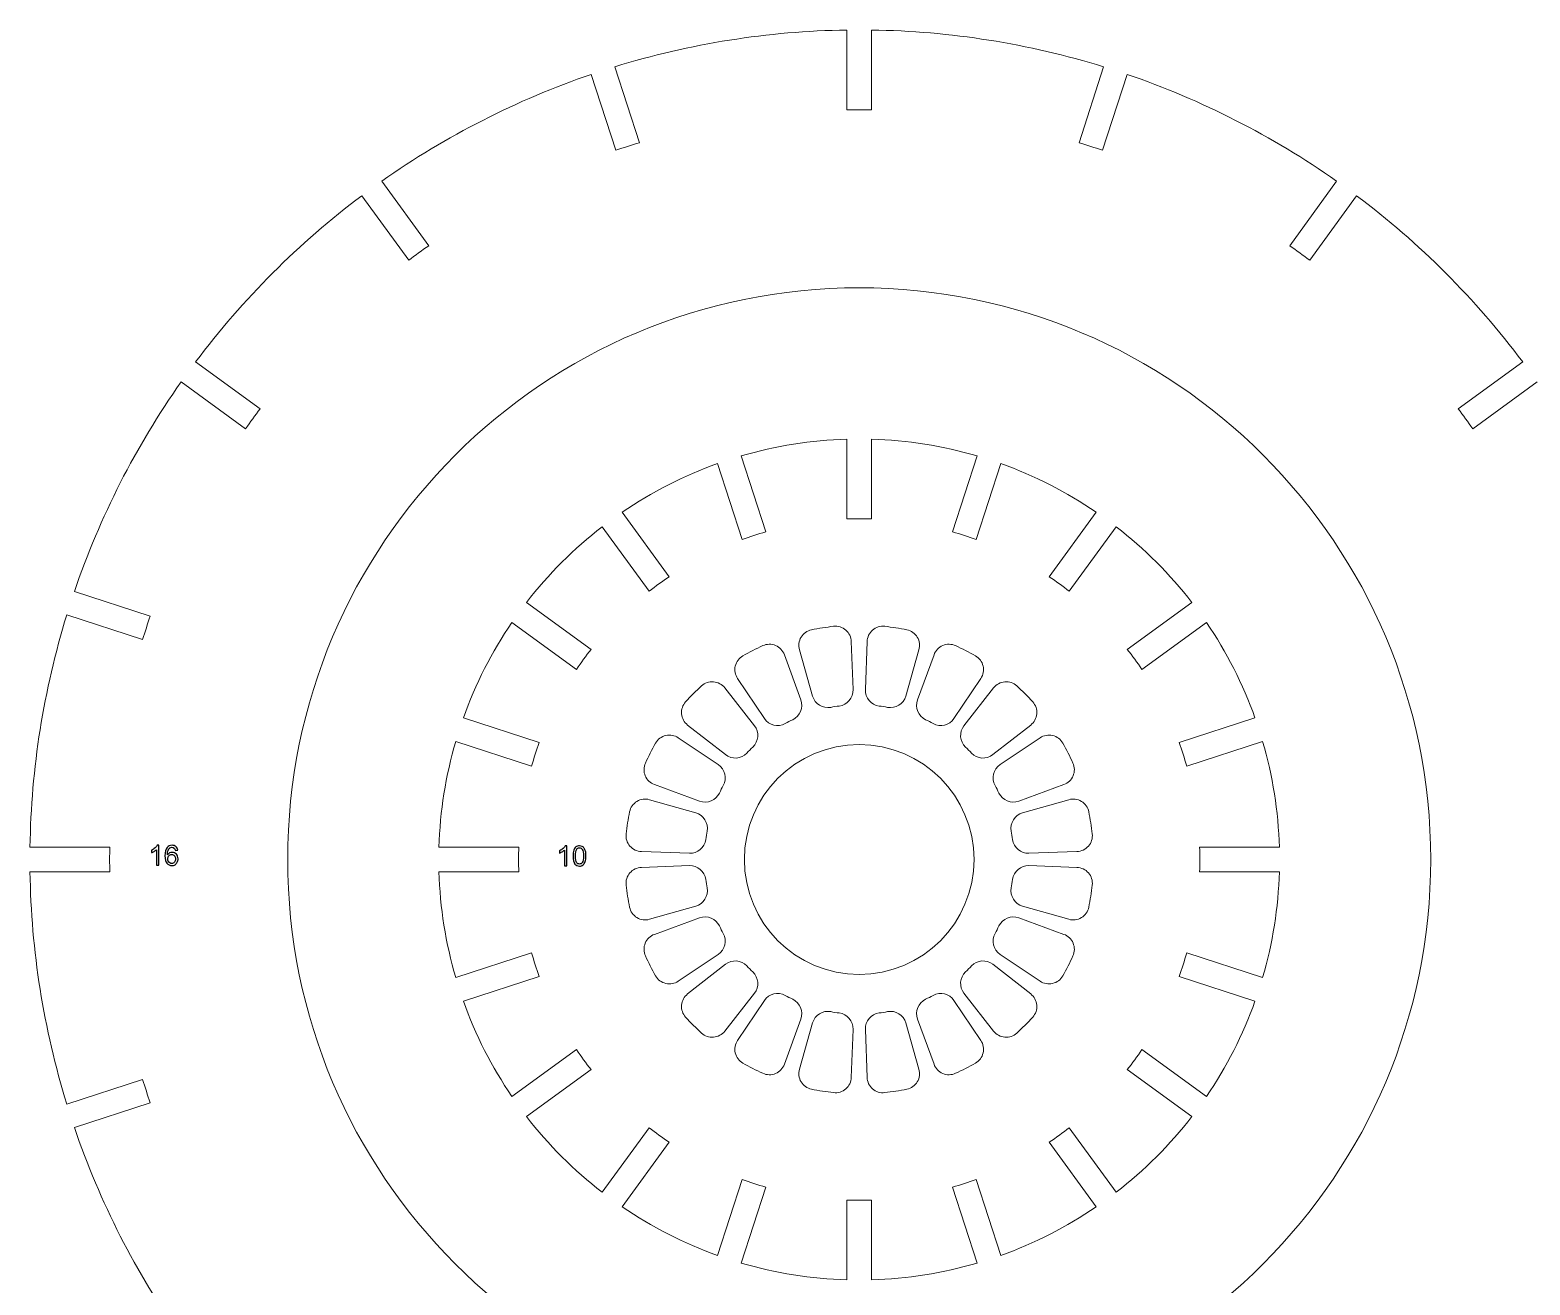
# Model space of a CAD drawing. Header units: millimetres. Extents: x -5830 to -1938, y -580 to 2011.
# Drawn here: x -2878.1 to -2690, y 1027.3 to 1184.6 of the extents above; entities that cross this region are included whole.
import ezdxf

# ---------------------------------------------------------------- set-up
doc = ezdxf.new("R2010")
doc.units = ezdxf.units.MM
doc.header["$MEASUREMENT"] = 0
doc.layers.add('layer 1', color=7, linetype='Continuous')

msp = doc.modelspace()

# ---------------------------------------------------------------- linework, layer by layer
at = {"layer": 'layer 1', "lineweight": 9}
for points in [[(-2775.6839, 1184.6023), (-2785.5556, 1184.4551), (-2795.356, 1182.9029), (-2804.79, 1179.9923)], [(-2775.6839, 1174.6011), (-2775.6839, 1174.6011), (-2775.6839, 1184.6023), (-2775.6839, 1184.6023)], [(-2772.5839, 1174.6011), (-2772.5839, 1174.6011), (-2772.5839, 1184.6023), (-2772.5839, 1184.6023)], [(-2743.4778, 1179.9923), (-2752.9118, 1182.9029), (-2762.7122, 1184.4551), (-2772.5839, 1184.6023)], [(-2801.6994, 1170.4806), (-2801.6994, 1170.4806), (-2804.79, 1179.9923), (-2804.79, 1179.9923)], [(-2746.5684, 1170.4806), (-2746.5684, 1170.4806), (-2743.4778, 1179.9923), (-2743.4778, 1179.9923)], [(-2807.7382, 1179.0344), (-2817.0813, 1175.8439), (-2825.9223, 1171.3392), (-2833.9952, 1165.6558)], [(-2804.6477, 1169.5226), (-2804.6477, 1169.5226), (-2807.7382, 1179.0344), (-2807.7382, 1179.0344)], [(-2743.6201, 1169.5226), (-2743.6201, 1169.5226), (-2740.5295, 1179.0344), (-2740.5295, 1179.0344)], [(-2714.2726, 1165.6558), (-2722.3454, 1171.3392), (-2731.1865, 1175.8439), (-2740.5295, 1179.0344)], [(-2772.5839, 1174.6011), (-2773.6171, 1174.6181), (-2774.6506, 1174.6181), (-2775.6839, 1174.6011)], [(-2801.6994, 1170.4806), (-2802.6874, 1170.1775), (-2803.6703, 1169.8582), (-2804.6477, 1169.5226)], [(-2743.6201, 1169.5226), (-2744.5975, 1169.8582), (-2745.5804, 1170.1775), (-2746.5684, 1170.4806)], [(-2828.1166, 1157.5646), (-2828.1166, 1157.5646), (-2833.9952, 1165.6558), (-2833.9952, 1165.6558)], [(-2720.1511, 1157.5646), (-2720.1511, 1157.5646), (-2714.2726, 1165.6558), (-2714.2726, 1165.6558)], [(-2836.5031, 1163.8337), (-2844.403, 1157.9122), (-2851.4193, 1150.8959), (-2857.3408, 1142.996)], [(-2830.6246, 1155.7425), (-2830.6246, 1155.7425), (-2836.5031, 1163.8337), (-2836.5031, 1163.8337)], [(-2717.6432, 1155.7425), (-2717.6432, 1155.7425), (-2711.7646, 1163.8337), (-2711.7646, 1163.8337)], [(-2690.927, 1142.996), (-2696.8484, 1150.8959), (-2703.8648, 1157.9122), (-2711.7646, 1163.8337)], [(-2828.1166, 1157.5646), (-2828.9626, 1156.9711), (-2829.7987, 1156.3636), (-2830.6246, 1155.7425)], [(-2717.6432, 1155.7425), (-2718.4691, 1156.3636), (-2719.3052, 1156.9711), (-2720.1511, 1157.5646)], [(-2849.2496, 1137.1174), (-2849.2496, 1137.1174), (-2857.3408, 1142.996), (-2857.3408, 1142.996)], [(-2699.0181, 1137.1174), (-2699.0181, 1137.1174), (-2690.927, 1142.996), (-2690.927, 1142.996)], [(-2859.1629, 1140.4881), (-2864.8463, 1132.4152), (-2869.351, 1123.5741), (-2872.5415, 1114.2311)], [(-2851.0718, 1134.6095), (-2851.0718, 1134.6095), (-2859.1629, 1140.4881), (-2859.1629, 1140.4881)], [(-2697.196, 1134.6095), (-2697.196, 1134.6095), (-2689.1048, 1140.4881), (-2689.1048, 1140.4881)], [(-2849.2496, 1137.1174), (-2849.8707, 1136.2915), (-2850.4782, 1135.4554), (-2851.0718, 1134.6095)], [(-2697.196, 1134.6095), (-2697.7896, 1135.4554), (-2698.397, 1136.2915), (-2699.0181, 1137.1174)], [(-2775.6839, 1133.3163), (-2780.1746, 1133.1842), (-2784.63, 1132.4785), (-2788.9417, 1131.2165)], [(-2775.6839, 1123.3109), (-2775.6839, 1123.3109), (-2775.6839, 1133.3163), (-2775.6839, 1133.3163)], [(-2772.5839, 1123.3109), (-2772.5839, 1123.3109), (-2772.5839, 1133.3163), (-2772.5839, 1133.3163)], [(-2759.3261, 1131.2165), (-2763.6378, 1132.4785), (-2768.0932, 1133.1842), (-2772.5839, 1133.3163)], [(-2785.8499, 1121.7008), (-2785.8499, 1121.7008), (-2788.9417, 1131.2165), (-2788.9417, 1131.2165)], [(-2762.4179, 1121.7008), (-2762.4179, 1121.7008), (-2759.3261, 1131.2165), (-2759.3261, 1131.2165)], [(-2791.89, 1130.2585), (-2796.1201, 1128.7452), (-2800.1393, 1126.6972), (-2803.85, 1124.1645)], [(-2788.7982, 1120.7429), (-2788.7982, 1120.7429), (-2791.89, 1130.2585), (-2791.89, 1130.2585)], [(-2759.4696, 1120.7429), (-2759.4696, 1120.7429), (-2756.3778, 1130.2585), (-2756.3778, 1130.2585)], [(-2744.4177, 1124.1645), (-2748.1284, 1126.6972), (-2752.1477, 1128.7452), (-2756.3778, 1130.2585)], [(-2797.969, 1116.0701), (-2797.969, 1116.0701), (-2803.85, 1124.1645), (-2803.85, 1124.1645)], [(-2772.5839, 1123.3109), (-2773.6169, 1123.3485), (-2774.6509, 1123.3485), (-2775.6839, 1123.3109)], [(-2750.2987, 1116.0701), (-2750.2987, 1116.0701), (-2744.4177, 1124.1645), (-2744.4177, 1124.1645)], [(-2806.358, 1122.3424), (-2809.9134, 1119.596), (-2813.1031, 1116.4063), (-2815.8495, 1112.8509)], [(-2800.477, 1114.2479), (-2800.477, 1114.2479), (-2806.358, 1122.3424), (-2806.358, 1122.3424)], [(-2785.8499, 1121.7008), (-2786.8439, 1121.4173), (-2787.8273, 1121.0977), (-2788.7982, 1120.7429)], [(-2759.4696, 1120.7429), (-2760.4404, 1121.0977), (-2761.4238, 1121.4173), (-2762.4179, 1121.7008)], [(-2747.7908, 1114.2479), (-2747.7908, 1114.2479), (-2741.9098, 1122.3424), (-2741.9098, 1122.3424)], [(-2732.4182, 1112.8509), (-2735.1647, 1116.4063), (-2738.3544, 1119.596), (-2741.9098, 1122.3424)], [(-2797.969, 1116.0701), (-2798.8268, 1115.4932), (-2799.6633, 1114.8854), (-2800.477, 1114.2479)], [(-2747.7908, 1114.2479), (-2748.6044, 1114.8854), (-2749.441, 1115.4932), (-2750.2987, 1116.0701)], [(-2863.0298, 1111.1405), (-2863.0298, 1111.1405), (-2872.5415, 1114.2311), (-2872.5415, 1114.2311)], [(-2807.7551, 1106.9699), (-2807.7551, 1106.9699), (-2815.8495, 1112.8509), (-2815.8495, 1112.8509)], [(-2740.5127, 1106.9699), (-2740.5127, 1106.9699), (-2732.4182, 1112.8509), (-2732.4182, 1112.8509)], [(-2873.4995, 1111.2828), (-2876.41, 1101.8488), (-2877.9623, 1092.0484), (-2878.1094, 1082.1767)], [(-2863.9877, 1108.1923), (-2863.9877, 1108.1923), (-2873.4995, 1111.2828), (-2873.4995, 1111.2828)], [(-2863.0298, 1111.1405), (-2863.3653, 1110.1631), (-2863.6846, 1109.1802), (-2863.9877, 1108.1923)], [(-2817.6717, 1110.3429), (-2820.2044, 1106.6322), (-2822.2523, 1102.6129), (-2823.7656, 1098.3828)], [(-2809.5772, 1104.4619), (-2809.5772, 1104.4619), (-2817.6717, 1110.3429), (-2817.6717, 1110.3429)], [(-2777.3426, 1109.8538), (-2778.2728, 1109.7517), (-2779.1976, 1109.6052), (-2780.1139, 1109.4149)], [(-2768.1539, 1109.4149), (-2769.0701, 1109.6052), (-2769.9949, 1109.7517), (-2770.9252, 1109.8538)], [(-2738.6906, 1104.4619), (-2738.6906, 1104.4619), (-2730.5961, 1110.3429), (-2730.5961, 1110.3429)], [(-2724.5021, 1098.3828), (-2726.0155, 1102.6129), (-2728.0634, 1106.6322), (-2730.5961, 1110.3429)], [(-2774.9071, 1101.919), (-2774.9071, 1101.919), (-2775.1257, 1107.9384), (-2775.1257, 1107.9384)], [(-2773.3607, 1101.919), (-2773.3607, 1101.919), (-2773.1421, 1107.9384), (-2773.1421, 1107.9384)], [(-2807.7551, 1106.9699), (-2808.3926, 1106.1562), (-2809.0004, 1105.3197), (-2809.5772, 1104.4619)], [(-2786.2172, 1107.4318), (-2787.0704, 1107.0472), (-2787.9046, 1106.6221), (-2788.7172, 1106.158)], [(-2781.4489, 1100.638), (-2781.4489, 1100.638), (-2783.5169, 1106.2952), (-2783.5169, 1106.2952)], [(-2779.9782, 1101.1159), (-2779.9782, 1101.1159), (-2781.6304, 1106.9081), (-2781.6304, 1106.9081)], [(-2768.2895, 1101.1159), (-2768.2895, 1101.1159), (-2766.6374, 1106.9081), (-2766.6374, 1106.9081)], [(-2766.8188, 1100.638), (-2766.8188, 1100.638), (-2764.7509, 1106.2952), (-2764.7509, 1106.2952)], [(-2759.5505, 1106.158), (-2760.3631, 1106.6221), (-2761.1974, 1107.0472), (-2762.0505, 1107.4318)], [(-2738.6906, 1104.4619), (-2739.2674, 1105.3197), (-2739.8752, 1106.1562), (-2740.5127, 1106.9699)], [(-2793.909, 1102.3859), (-2794.6016, 1101.7565), (-2795.2637, 1101.0944), (-2795.8931, 1100.4019)], [(-2786.0237, 1098.3071), (-2786.0237, 1098.3071), (-2789.3849, 1103.3053), (-2789.3849, 1103.3053)], [(-2762.2441, 1098.3071), (-2762.2441, 1098.3071), (-2758.8829, 1103.3053), (-2758.8829, 1103.3053)], [(-2752.3747, 1100.4019), (-2753.0041, 1101.0944), (-2753.6662, 1101.7565), (-2754.3587, 1102.3859)], [(-2787.2747, 1097.3981), (-2787.2747, 1097.3981), (-2790.9896, 1102.1394), (-2790.9896, 1102.1394)], [(-2782.4681, 1098.1453), (-2781.5361, 1098.5887), (-2781.0945, 1099.6686), (-2781.4489, 1100.638)], [(-2779.9782, 1101.1159), (-2779.6951, 1100.1233), (-2778.7032, 1099.5092), (-2777.6885, 1099.6983)], [(-2776.6467, 1099.8633), (-2775.6232, 1099.997), (-2774.8696, 1100.8876), (-2774.9071, 1101.919)], [(-2773.3607, 1101.919), (-2773.3981, 1100.8876), (-2772.6445, 1099.997), (-2771.6211, 1099.8633)], [(-2770.5793, 1099.6983), (-2769.5646, 1099.5092), (-2768.5727, 1100.1233), (-2768.2895, 1101.1159)], [(-2766.8188, 1100.638), (-2767.1732, 1099.6686), (-2766.7317, 1098.5887), (-2765.7996, 1098.1453)], [(-2760.9931, 1097.3981), (-2760.9931, 1097.3981), (-2757.2782, 1102.1394), (-2757.2782, 1102.1394)], [(-2776.6467, 1099.8633), (-2776.9954, 1099.8178), (-2777.3428, 1099.7628), (-2777.6885, 1099.6983)], [(-2770.5793, 1099.6983), (-2770.925, 1099.7628), (-2771.2724, 1099.8178), (-2771.6211, 1099.8633)], [(-2814.25, 1095.291), (-2814.25, 1095.291), (-2823.7656, 1098.3828), (-2823.7656, 1098.3828)], [(-2790.9052, 1093.7676), (-2790.9052, 1093.7676), (-2795.6465, 1097.4825), (-2795.6465, 1097.4825)], [(-2787.4738, 1094.7125), (-2786.7244, 1095.4222), (-2786.6381, 1096.5856), (-2787.2747, 1097.3981)], [(-2786.0237, 1098.3071), (-2785.4477, 1097.4506), (-2784.3145, 1097.173), (-2783.4079, 1097.6665)], [(-2782.4681, 1098.1453), (-2782.7857, 1097.9942), (-2783.0991, 1097.8346), (-2783.4079, 1097.6665)], [(-2764.8598, 1097.6665), (-2765.1687, 1097.8346), (-2765.4821, 1097.9942), (-2765.7996, 1098.1453)], [(-2764.8598, 1097.6665), (-2763.9532, 1097.173), (-2762.8201, 1097.4506), (-2762.2441, 1098.3071)], [(-2760.9931, 1097.3981), (-2761.6296, 1096.5856), (-2761.5434, 1095.4222), (-2760.794, 1094.7125)], [(-2757.3625, 1093.7676), (-2757.3625, 1093.7676), (-2752.6213, 1097.4825), (-2752.6213, 1097.4825)], [(-2734.0178, 1095.291), (-2734.0178, 1095.291), (-2724.5021, 1098.3828), (-2724.5021, 1098.3828)], [(-2824.7236, 1095.4346), (-2825.9857, 1091.1228), (-2826.6913, 1086.6674), (-2826.8234, 1082.1767)], [(-2815.2079, 1092.3428), (-2815.2079, 1092.3428), (-2824.7236, 1095.4346), (-2824.7236, 1095.4346)], [(-2814.25, 1095.291), (-2814.6049, 1094.3202), (-2814.9244, 1093.3368), (-2815.2079, 1092.3428)], [(-2799.6651, 1095.2101), (-2800.1293, 1094.3975), (-2800.5544, 1093.5632), (-2800.939, 1092.7101)], [(-2791.8142, 1092.5165), (-2791.8142, 1092.5165), (-2796.8124, 1095.8778), (-2796.8124, 1095.8778)], [(-2787.4738, 1094.7125), (-2787.7291, 1094.4707), (-2787.9778, 1094.222), (-2788.2196, 1093.9666)], [(-2760.0482, 1093.9666), (-2760.29, 1094.222), (-2760.5387, 1094.4707), (-2760.794, 1094.7125)], [(-2756.4536, 1092.5165), (-2756.4536, 1092.5165), (-2751.4554, 1095.8778), (-2751.4554, 1095.8778)], [(-2747.3288, 1092.7101), (-2747.7134, 1093.5632), (-2748.1385, 1094.3975), (-2748.6026, 1095.2101)], [(-2733.0598, 1092.3428), (-2733.3434, 1093.3368), (-2733.6629, 1094.3202), (-2734.0178, 1095.291)], [(-2733.0598, 1092.3428), (-2733.0598, 1092.3428), (-2723.5442, 1095.4346), (-2723.5442, 1095.4346)], [(-2721.4443, 1082.1767), (-2721.5764, 1086.6674), (-2722.2821, 1091.1228), (-2723.5442, 1095.4346)], [(-2790.9052, 1093.7676), (-2790.0928, 1093.131), (-2788.9293, 1093.2172), (-2788.2196, 1093.9666)], [(-2760.0482, 1093.9666), (-2759.3384, 1093.2172), (-2758.175, 1093.131), (-2757.3625, 1093.7676)], [(-2791.1736, 1089.9008), (-2790.6802, 1090.8074), (-2790.9577, 1091.9405), (-2791.8142, 1092.5165)], [(-2756.4536, 1092.5165), (-2757.3101, 1091.9405), (-2757.5876, 1090.8074), (-2757.0942, 1089.9008)], [(-2794.1451, 1087.9418), (-2794.1451, 1087.9418), (-2799.8023, 1090.0097), (-2799.8023, 1090.0097)], [(-2791.1736, 1089.9008), (-2791.3417, 1089.5919), (-2791.5014, 1089.2786), (-2791.6524, 1088.961)], [(-2756.6153, 1088.961), (-2756.7664, 1089.2786), (-2756.9261, 1089.5919), (-2757.0942, 1089.9008)], [(-2754.1226, 1087.9418), (-2754.1226, 1087.9418), (-2748.4655, 1090.0097), (-2748.4655, 1090.0097)], [(-2794.623, 1086.4711), (-2794.623, 1086.4711), (-2800.4152, 1088.1233), (-2800.4152, 1088.1233)], [(-2794.1451, 1087.9418), (-2793.1757, 1087.5874), (-2792.0959, 1088.029), (-2791.6524, 1088.961)], [(-2756.6153, 1088.961), (-2756.1719, 1088.029), (-2755.092, 1087.5874), (-2754.1226, 1087.9418)], [(-2753.6448, 1086.4711), (-2753.6448, 1086.4711), (-2747.8525, 1088.1233), (-2747.8525, 1088.1233)], [(-2802.922, 1086.6067), (-2803.1124, 1085.6905), (-2803.2589, 1084.7657), (-2803.361, 1083.8355)], [(-2793.2055, 1084.1813), (-2793.0163, 1085.196), (-2793.6304, 1086.188), (-2794.623, 1086.4711)], [(-2753.6448, 1086.4711), (-2754.6373, 1086.188), (-2755.2514, 1085.196), (-2755.0623, 1084.1813)], [(-2744.9068, 1083.8355), (-2745.0089, 1084.7657), (-2745.1554, 1085.6905), (-2745.3457, 1086.6067)], [(-2793.2055, 1084.1813), (-2793.2699, 1083.8356), (-2793.3249, 1083.4883), (-2793.3705, 1083.1396)], [(-2754.8973, 1083.1396), (-2754.9429, 1083.4883), (-2754.9979, 1083.8356), (-2755.0623, 1084.1813)], [(-2868.1082, 1082.1767), (-2868.1082, 1082.1767), (-2878.1094, 1082.1767), (-2878.1094, 1082.1767)], [(-2868.1082, 1082.1767), (-2868.1252, 1081.1435), (-2868.1252, 1080.11), (-2868.1082, 1079.0767)], [(-2816.8181, 1082.1767), (-2816.8181, 1082.1767), (-2826.8234, 1082.1767), (-2826.8234, 1082.1767)], [(-2816.8181, 1082.1767), (-2816.8556, 1081.1438), (-2816.8556, 1080.1097), (-2816.8181, 1079.0767)], [(-2795.4262, 1081.3999), (-2795.4262, 1081.3999), (-2801.4455, 1081.6185), (-2801.4455, 1081.6185)], [(-2795.4262, 1081.3999), (-2794.3947, 1081.3625), (-2793.5041, 1082.1161), (-2793.3705, 1083.1396)], [(-2754.8973, 1083.1396), (-2754.7636, 1082.1161), (-2753.8731, 1081.3625), (-2752.8416, 1081.3999)], [(-2752.8416, 1081.3999), (-2752.8416, 1081.3999), (-2746.8223, 1081.6185), (-2746.8223, 1081.6185)], [(-2731.4497, 1082.1767), (-2731.4497, 1082.1767), (-2721.4443, 1082.1767), (-2721.4443, 1082.1767)], [(-2731.4497, 1079.0767), (-2731.4122, 1080.1097), (-2731.4122, 1081.1436), (-2731.4497, 1082.1765)], [(-2795.4262, 1079.8536), (-2795.4262, 1079.8536), (-2801.4455, 1079.635), (-2801.4455, 1079.635)], [(-2793.3705, 1078.1139), (-2793.5041, 1079.1374), (-2794.3947, 1079.891), (-2795.4262, 1079.8536)], [(-2752.8416, 1079.8536), (-2753.8731, 1079.891), (-2754.7636, 1079.1374), (-2754.8973, 1078.1139)], [(-2752.8416, 1079.8536), (-2752.8416, 1079.8536), (-2746.8223, 1079.635), (-2746.8223, 1079.635)], [(-2868.1082, 1079.0767), (-2868.1082, 1079.0767), (-2878.1094, 1079.0767), (-2878.1094, 1079.0767)], [(-2878.1094, 1079.0767), (-2877.9623, 1069.2051), (-2876.41, 1059.4047), (-2873.4995, 1049.9707)], [(-2816.8181, 1079.0767), (-2816.8181, 1079.0767), (-2826.8234, 1079.0767), (-2826.8234, 1079.0767)], [(-2826.8234, 1079.0767), (-2826.6913, 1074.586), (-2825.9857, 1070.1307), (-2824.7236, 1065.8189)], [(-2793.3705, 1078.1139), (-2793.3249, 1077.7652), (-2793.2699, 1077.4179), (-2793.2055, 1077.0722)], [(-2755.0623, 1077.0722), (-2754.9979, 1077.4179), (-2754.9429, 1077.7652), (-2754.8973, 1078.1139)], [(-2731.4497, 1079.0767), (-2731.4497, 1079.0767), (-2721.4443, 1079.0767), (-2721.4443, 1079.0767)], [(-2723.5442, 1065.8189), (-2722.2821, 1070.1307), (-2721.5764, 1074.586), (-2721.4443, 1079.0767)], [(-2803.361, 1077.418), (-2803.2589, 1076.4878), (-2803.1124, 1075.563), (-2802.922, 1074.6467)], [(-2794.623, 1074.7824), (-2793.6304, 1075.0655), (-2793.0163, 1076.0575), (-2793.2055, 1077.0721)], [(-2755.0623, 1077.0722), (-2755.2514, 1076.0575), (-2754.6373, 1075.0655), (-2753.6448, 1074.7824)], [(-2745.3457, 1074.6467), (-2745.1554, 1075.563), (-2745.0089, 1076.4878), (-2744.9068, 1077.418)], [(-2794.623, 1074.7824), (-2794.623, 1074.7824), (-2800.4152, 1073.1302), (-2800.4152, 1073.1302)], [(-2753.6448, 1074.7824), (-2753.6448, 1074.7824), (-2747.8525, 1073.1302), (-2747.8525, 1073.1302)], [(-2794.1451, 1073.3117), (-2794.1451, 1073.3117), (-2799.8023, 1071.2438), (-2799.8023, 1071.2438)], [(-2791.6524, 1072.2925), (-2792.0959, 1073.2245), (-2793.1757, 1073.6661), (-2794.1451, 1073.3117)], [(-2791.6524, 1072.2925), (-2791.5014, 1071.9749), (-2791.3417, 1071.6616), (-2791.1736, 1071.3527)], [(-2757.0942, 1071.3527), (-2756.9261, 1071.6616), (-2756.7664, 1071.9749), (-2756.6153, 1072.2925)], [(-2754.1226, 1073.3117), (-2755.092, 1073.6661), (-2756.1719, 1073.2245), (-2756.6153, 1072.2925)], [(-2754.1226, 1073.3117), (-2754.1226, 1073.3117), (-2748.4655, 1071.2438), (-2748.4655, 1071.2438)], [(-2791.8142, 1068.737), (-2790.9577, 1069.313), (-2790.6802, 1070.4461), (-2791.1736, 1071.3527)], [(-2757.0942, 1071.3527), (-2757.5876, 1070.4461), (-2757.3101, 1069.313), (-2756.4536, 1068.737)], [(-2815.2079, 1068.9107), (-2815.2079, 1068.9107), (-2824.7236, 1065.8189), (-2824.7236, 1065.8189)], [(-2815.2079, 1068.9107), (-2814.9244, 1067.9167), (-2814.6049, 1066.9333), (-2814.25, 1065.9625)], [(-2800.939, 1068.5434), (-2800.5544, 1067.6903), (-2800.1293, 1066.856), (-2799.6651, 1066.0434)], [(-2791.8142, 1068.737), (-2791.8142, 1068.737), (-2796.8124, 1065.3757), (-2796.8124, 1065.3757)], [(-2756.4536, 1068.737), (-2756.4536, 1068.737), (-2751.4554, 1065.3757), (-2751.4554, 1065.3757)], [(-2748.6026, 1066.0434), (-2748.1385, 1066.856), (-2747.7134, 1067.6903), (-2747.3288, 1068.5434)], [(-2734.0178, 1065.9625), (-2733.6629, 1066.9333), (-2733.3434, 1067.9167), (-2733.0598, 1068.9107)], [(-2733.0598, 1068.9107), (-2733.0598, 1068.9107), (-2723.5442, 1065.8189), (-2723.5442, 1065.8189)], [(-2790.9052, 1067.4859), (-2790.9052, 1067.4859), (-2795.6465, 1063.771), (-2795.6465, 1063.771)], [(-2788.2196, 1067.2869), (-2788.9293, 1068.0363), (-2790.0928, 1068.1225), (-2790.9052, 1067.4859)], [(-2788.2196, 1067.2869), (-2787.9778, 1067.0315), (-2787.7291, 1066.7828), (-2787.4738, 1066.541)], [(-2787.2747, 1063.8554), (-2786.6381, 1064.6678), (-2786.7244, 1065.8313), (-2787.4738, 1066.541)], [(-2760.794, 1066.541), (-2761.5434, 1065.8313), (-2761.6296, 1064.6678), (-2760.9931, 1063.8554)], [(-2760.794, 1066.541), (-2760.5387, 1066.7828), (-2760.29, 1067.0315), (-2760.0482, 1067.2869)], [(-2757.3625, 1067.4859), (-2758.175, 1068.1225), (-2759.3384, 1068.0363), (-2760.0482, 1067.2869)], [(-2757.3625, 1067.4859), (-2757.3625, 1067.4859), (-2752.6213, 1063.771), (-2752.6213, 1063.771)], [(-2814.25, 1065.9625), (-2814.25, 1065.9625), (-2823.7656, 1062.8706), (-2823.7656, 1062.8706)], [(-2734.0178, 1065.9625), (-2734.0178, 1065.9625), (-2724.5021, 1062.8706), (-2724.5021, 1062.8706)], [(-2823.7656, 1062.8706), (-2822.2523, 1058.6406), (-2820.2044, 1054.6213), (-2817.6717, 1050.9106)], [(-2787.2747, 1063.8554), (-2787.2747, 1063.8554), (-2790.9896, 1059.1141), (-2790.9896, 1059.1141)], [(-2786.0237, 1062.9464), (-2786.0237, 1062.9464), (-2789.3849, 1057.9482), (-2789.3849, 1057.9482)], [(-2783.4079, 1063.587), (-2784.3145, 1064.0804), (-2785.4477, 1063.8029), (-2786.0237, 1062.9464)], [(-2783.4079, 1063.587), (-2783.0991, 1063.4189), (-2782.7857, 1063.2593), (-2782.4681, 1063.1082)], [(-2781.4489, 1060.6155), (-2781.0945, 1061.5849), (-2781.5361, 1062.6648), (-2782.4681, 1063.1082)], [(-2765.7996, 1063.1082), (-2766.7317, 1062.6648), (-2767.1732, 1061.5849), (-2766.8188, 1060.6155)], [(-2765.7996, 1063.1082), (-2765.4821, 1063.2593), (-2765.1687, 1063.4189), (-2764.8598, 1063.587)], [(-2762.2441, 1062.9464), (-2762.8201, 1063.8029), (-2763.9532, 1064.0804), (-2764.8598, 1063.587)], [(-2762.2441, 1062.9464), (-2762.2441, 1062.9464), (-2758.8829, 1057.9482), (-2758.8829, 1057.9482)], [(-2760.9931, 1063.8554), (-2760.9931, 1063.8554), (-2757.2782, 1059.1141), (-2757.2782, 1059.1141)], [(-2730.5961, 1050.9106), (-2728.0634, 1054.6213), (-2726.0155, 1058.6406), (-2724.5021, 1062.8706)], [(-2795.8931, 1060.8516), (-2795.2637, 1060.159), (-2794.6016, 1059.497), (-2793.909, 1058.8676)], [(-2777.6885, 1061.5552), (-2778.7032, 1061.7443), (-2779.6951, 1061.1302), (-2779.9782, 1060.1376)], [(-2777.6885, 1061.5552), (-2777.3428, 1061.4907), (-2776.9954, 1061.4357), (-2776.6467, 1061.3902)], [(-2774.9071, 1059.3344), (-2774.8696, 1060.3659), (-2775.6232, 1061.2565), (-2776.6467, 1061.3902)], [(-2771.6211, 1061.3902), (-2772.6445, 1061.2565), (-2773.3981, 1060.3659), (-2773.3607, 1059.3344)], [(-2771.6211, 1061.3902), (-2771.2724, 1061.4357), (-2770.925, 1061.4907), (-2770.5793, 1061.5552)], [(-2768.2895, 1060.1376), (-2768.5727, 1061.1302), (-2769.5646, 1061.7443), (-2770.5793, 1061.5552)], [(-2754.3587, 1058.8676), (-2753.6662, 1059.497), (-2753.0041, 1060.159), (-2752.3747, 1060.8516)], [(-2781.4489, 1060.6155), (-2781.4489, 1060.6155), (-2783.5169, 1054.9583), (-2783.5169, 1054.9583)], [(-2779.9782, 1060.1376), (-2779.9782, 1060.1376), (-2781.6304, 1054.3454), (-2781.6304, 1054.3454)], [(-2774.9071, 1059.3344), (-2774.9071, 1059.3344), (-2775.1257, 1053.3151), (-2775.1257, 1053.3151)], [(-2773.3607, 1059.3344), (-2773.3607, 1059.3344), (-2773.1421, 1053.3151), (-2773.1421, 1053.3151)], [(-2768.2895, 1060.1376), (-2768.2895, 1060.1376), (-2766.6374, 1054.3454), (-2766.6374, 1054.3454)], [(-2766.8188, 1060.6155), (-2766.8188, 1060.6155), (-2764.7509, 1054.9583), (-2764.7509, 1054.9583)], [(-2809.5772, 1056.7916), (-2809.5772, 1056.7916), (-2817.6717, 1050.9106), (-2817.6717, 1050.9106)], [(-2809.5772, 1056.7916), (-2809.0004, 1055.9338), (-2808.3926, 1055.0973), (-2807.7551, 1054.2836)], [(-2740.5127, 1054.2836), (-2739.8752, 1055.0973), (-2739.2674, 1055.9338), (-2738.6906, 1056.7916)], [(-2738.6906, 1056.7916), (-2738.6906, 1056.7916), (-2730.5961, 1050.9106), (-2730.5961, 1050.9106)], [(-2807.7551, 1054.2836), (-2807.7551, 1054.2836), (-2815.8495, 1048.4026), (-2815.8495, 1048.4026)], [(-2788.7172, 1055.0955), (-2787.9046, 1054.6313), (-2787.0704, 1054.2063), (-2786.2172, 1053.8217)], [(-2762.0505, 1053.8217), (-2761.1974, 1054.2063), (-2760.3631, 1054.6313), (-2759.5505, 1055.0955)], [(-2740.5127, 1054.2836), (-2740.5127, 1054.2836), (-2732.4182, 1048.4026), (-2732.4182, 1048.4026)], [(-2863.9877, 1053.0612), (-2863.9877, 1053.0612), (-2873.4995, 1049.9707), (-2873.4995, 1049.9707)], [(-2863.9877, 1053.0612), (-2863.6846, 1052.0733), (-2863.3653, 1051.0904), (-2863.0298, 1050.113)], [(-2780.1139, 1051.8386), (-2779.1976, 1051.6483), (-2778.2728, 1051.5018), (-2777.3426, 1051.3997)], [(-2770.9252, 1051.3997), (-2769.9949, 1051.5018), (-2769.0701, 1051.6483), (-2768.1539, 1051.8386)], [(-2863.0298, 1050.113), (-2863.0298, 1050.113), (-2872.5415, 1047.0224), (-2872.5415, 1047.0224)], [(-2815.8495, 1048.4026), (-2813.1031, 1044.8472), (-2809.9134, 1041.6575), (-2806.358, 1038.9111)], [(-2741.9098, 1038.9111), (-2738.3544, 1041.6575), (-2735.1647, 1044.8472), (-2732.4182, 1048.4026)], [(-2872.5415, 1047.0224), (-2869.351, 1037.6794), (-2864.8463, 1028.8383), (-2859.1629, 1020.7654)], [(-2800.477, 1047.0056), (-2800.477, 1047.0056), (-2806.358, 1038.9111), (-2806.358, 1038.9111)], [(-2800.477, 1047.0056), (-2799.6633, 1046.368), (-2798.8268, 1045.7603), (-2797.969, 1045.1834)], [(-2750.2987, 1045.1834), (-2749.441, 1045.7603), (-2748.6044, 1046.368), (-2747.7908, 1047.0056)], [(-2747.7908, 1047.0056), (-2747.7908, 1047.0056), (-2741.9098, 1038.9111), (-2741.9098, 1038.9111)], [(-2797.969, 1045.1834), (-2797.969, 1045.1834), (-2803.85, 1037.0889), (-2803.85, 1037.0889)], [(-2750.2987, 1045.1834), (-2750.2987, 1045.1834), (-2744.4177, 1037.0889), (-2744.4177, 1037.0889)], [(-2788.7982, 1040.5106), (-2788.7982, 1040.5106), (-2791.89, 1030.995), (-2791.89, 1030.995)], [(-2788.7982, 1040.5106), (-2787.8273, 1040.1557), (-2786.8439, 1039.8362), (-2785.8499, 1039.5527)], [(-2762.4179, 1039.5527), (-2761.4238, 1039.8362), (-2760.4404, 1040.1557), (-2759.4696, 1040.5106)], [(-2759.4696, 1040.5106), (-2759.4696, 1040.5106), (-2756.3778, 1030.995), (-2756.3778, 1030.995)], [(-2785.8499, 1039.5527), (-2785.8499, 1039.5527), (-2788.9417, 1030.037), (-2788.9417, 1030.037)], [(-2762.4179, 1039.5527), (-2762.4179, 1039.5527), (-2759.3261, 1030.037), (-2759.3261, 1030.037)], [(-2803.85, 1037.0889), (-2800.1393, 1034.5563), (-2796.1201, 1032.5083), (-2791.89, 1030.995)], [(-2775.6839, 1037.9425), (-2774.6509, 1037.905), (-2773.6169, 1037.905), (-2772.5839, 1037.9425)], [(-2775.6839, 1037.9425), (-2775.6839, 1037.9425), (-2775.6839, 1027.9372), (-2775.6839, 1027.9372)], [(-2772.5839, 1037.9425), (-2772.5839, 1037.9425), (-2772.5839, 1027.9372), (-2772.5839, 1027.9372)], [(-2756.3778, 1030.995), (-2752.1477, 1032.5083), (-2748.1284, 1034.5563), (-2744.4177, 1037.0889)], [(-2788.9417, 1030.037), (-2784.63, 1028.775), (-2780.1746, 1028.0693), (-2775.6839, 1027.9372)], [(-2772.5839, 1027.9372), (-2768.0932, 1028.0693), (-2763.6378, 1028.775), (-2759.3261, 1030.037)]]:
    msp.add_open_spline(points, degree=3, dxfattribs=at)
for points, knots in [([(-2702.4702, 1080.6267), (-2702.4702, 1120.2055), (-2734.5551, 1152.2903), (-2774.1338, 1152.2904), (-2774.1338, 1152.2904), (-2813.7125, 1152.2905), (-2845.7974, 1120.2056), (-2845.7975, 1080.6269), (-2845.7975, 1080.6269), (-2845.7976, 1041.0482), (-2813.7129, 1008.9633), (-2774.1342, 1008.9631), (-2774.1342, 1008.9631), (-2734.5555, 1008.9629), (-2702.4704, 1041.0477), (-2702.4702, 1080.6264)], [0, 0, 0, 0, 0.2, 0.2, 0.2, 0.2, 0.4, 0.4, 0.4, 0.4, 0.6, 0.6, 0.6, 0.6, 1, 1, 1, 1]), ([(-2775.1257, 1107.9384), (-2775.1458, 1108.4938), (-2775.3962, 1109.0158), (-2775.8168, 1109.3791), (-2775.8168, 1109.3791), (-2776.2373, 1109.7425), (-2776.7901, 1109.9145), (-2777.3426, 1109.8538)], [0, 0, 0, 0, 0.33333333, 0.33333333, 0.33333333, 0.33333333, 1, 1, 1, 1]), ([(-2770.9252, 1109.8538), (-2771.4776, 1109.9145), (-2772.0304, 1109.7425), (-2772.451, 1109.3791), (-2772.451, 1109.3791), (-2772.8716, 1109.0158), (-2773.1219, 1108.4938), (-2773.1421, 1107.9384)], [0, 0, 0, 0, 0.33333333, 0.33333333, 0.33333333, 0.33333333, 1, 1, 1, 1]), ([(-2780.1139, 1109.4149), (-2780.6581, 1109.3019), (-2781.1307, 1108.9675), (-2781.4183, 1108.4919), (-2781.4183, 1108.4919), (-2781.706, 1108.0164), (-2781.7829, 1107.4426), (-2781.6304, 1106.9081)], [0, 0, 0, 0, 0.33333333, 0.33333333, 0.33333333, 0.33333333, 1, 1, 1, 1]), ([(-2766.6374, 1106.9081), (-2766.4849, 1107.4426), (-2766.5617, 1108.0164), (-2766.8494, 1108.4919), (-2766.8494, 1108.4919), (-2767.1371, 1108.9675), (-2767.6097, 1109.3019), (-2768.1539, 1109.4149)], [0, 0, 0, 0, 0.33333333, 0.33333333, 0.33333333, 0.33333333, 1, 1, 1, 1]), ([(-2788.7172, 1106.158), (-2789.1998, 1105.8823), (-2789.546, 1105.4183), (-2789.6726, 1104.8771), (-2789.6726, 1104.8771), (-2789.7993, 1104.3359), (-2789.695, 1103.7665), (-2789.3849, 1103.3053)], [0, 0, 0, 0, 0.33333333, 0.33333333, 0.33333333, 0.33333333, 1, 1, 1, 1]), ([(-2783.5169, 1106.2952), (-2783.7077, 1106.8172), (-2784.1071, 1107.2362), (-2784.6194, 1107.4519), (-2784.6194, 1107.4519), (-2785.1316, 1107.6675), (-2785.7105, 1107.6602), (-2786.2172, 1107.4318)], [0, 0, 0, 0, 0.33333333, 0.33333333, 0.33333333, 0.33333333, 1, 1, 1, 1]), ([(-2762.0505, 1107.4318), (-2762.5572, 1107.6602), (-2763.1361, 1107.6675), (-2763.6484, 1107.4519), (-2763.6484, 1107.4519), (-2764.1606, 1107.2362), (-2764.5601, 1106.8172), (-2764.7509, 1106.2952)], [0, 0, 0, 0, 0.33333333, 0.33333333, 0.33333333, 0.33333333, 1, 1, 1, 1]), ([(-2758.8829, 1103.3053), (-2758.5727, 1103.7665), (-2758.4685, 1104.3359), (-2758.5951, 1104.8771), (-2758.5951, 1104.8771), (-2758.7218, 1105.4183), (-2759.0679, 1105.8823), (-2759.5505, 1106.158)], [0, 0, 0, 0, 0.33333333, 0.33333333, 0.33333333, 0.33333333, 1, 1, 1, 1]), ([(-2790.9896, 1102.1394), (-2791.3324, 1102.5769), (-2791.8418, 1102.852), (-2792.3956, 1102.8988), (-2792.3956, 1102.8988), (-2792.9494, 1102.9455), (-2793.4977, 1102.7597), (-2793.909, 1102.3859)], [0, 0, 0, 0, 0.33333333, 0.33333333, 0.33333333, 0.33333333, 1, 1, 1, 1]), ([(-2754.3587, 1102.3859), (-2754.77, 1102.7597), (-2755.3183, 1102.9455), (-2755.8722, 1102.8988), (-2755.8722, 1102.8988), (-2756.426, 1102.852), (-2756.9354, 1102.5769), (-2757.2782, 1102.1394)], [0, 0, 0, 0, 0.33333333, 0.33333333, 0.33333333, 0.33333333, 1, 1, 1, 1]), ([(-2795.8931, 1100.4019), (-2796.2669, 1099.9906), (-2796.4527, 1099.4423), (-2796.4059, 1098.8885), (-2796.4059, 1098.8885), (-2796.3591, 1098.3346), (-2796.084, 1097.8253), (-2795.6465, 1097.4825)], [0, 0, 0, 0, 0.33333333, 0.33333333, 0.33333333, 0.33333333, 1, 1, 1, 1]), ([(-2752.6213, 1097.4825), (-2752.1838, 1097.8253), (-2751.9086, 1098.3346), (-2751.8619, 1098.8885), (-2751.8619, 1098.8885), (-2751.8151, 1099.4423), (-2752.0009, 1099.9906), (-2752.3747, 1100.4019)], [0, 0, 0, 0, 0.33333333, 0.33333333, 0.33333333, 0.33333333, 1, 1, 1, 1]), ([(-2796.8124, 1095.8778), (-2797.2736, 1096.1879), (-2797.8431, 1096.2922), (-2798.3842, 1096.1655), (-2798.3842, 1096.1655), (-2798.9254, 1096.0388), (-2799.3895, 1095.6927), (-2799.6651, 1095.2101)], [0, 0, 0, 0, 0.33333333, 0.33333333, 0.33333333, 0.33333333, 1, 1, 1, 1]), ([(-2759.7339, 1080.6267), (-2759.7339, 1088.5796), (-2766.181, 1095.0267), (-2774.1339, 1095.0267), (-2774.1339, 1095.0267), (-2782.0868, 1095.0268), (-2788.5339, 1088.5797), (-2788.5339, 1080.6268), (-2788.5339, 1080.6268), (-2788.5339, 1072.6739), (-2782.0868, 1066.2268), (-2774.1339, 1066.2267), (-2774.1339, 1066.2267), (-2766.181, 1066.2267), (-2759.7339, 1072.6738), (-2759.7339, 1080.6267)], [0, 0, 0, 0, 0.2, 0.2, 0.2, 0.2, 0.4, 0.4, 0.4, 0.4, 0.6, 0.6, 0.6, 0.6, 1, 1, 1, 1]), ([(-2748.6026, 1095.2101), (-2748.8783, 1095.6927), (-2749.3424, 1096.0388), (-2749.8835, 1096.1655), (-2749.8835, 1096.1655), (-2750.4247, 1096.2922), (-2750.9942, 1096.1879), (-2751.4554, 1095.8778)], [0, 0, 0, 0, 0.33333333, 0.33333333, 0.33333333, 0.33333333, 1, 1, 1, 1]), ([(-2800.939, 1092.7101), (-2801.1674, 1092.2034), (-2801.1746, 1091.6245), (-2800.959, 1091.1122), (-2800.959, 1091.1122), (-2800.7434, 1090.6), (-2800.3243, 1090.2006), (-2799.8023, 1090.0097)], [0, 0, 0, 0, 0.33333333, 0.33333333, 0.33333333, 0.33333333, 1, 1, 1, 1]), ([(-2748.4655, 1090.0097), (-2747.9435, 1090.2006), (-2747.5244, 1090.6), (-2747.3088, 1091.1122), (-2747.3088, 1091.1122), (-2747.0931, 1091.6245), (-2747.1004, 1092.2034), (-2747.3288, 1092.7101)], [0, 0, 0, 0, 0.33333333, 0.33333333, 0.33333333, 0.33333333, 1, 1, 1, 1]), ([(-2800.4152, 1088.1233), (-2800.9497, 1088.2757), (-2801.5235, 1088.1989), (-2801.9991, 1087.9112), (-2801.9991, 1087.9112), (-2802.4746, 1087.6235), (-2802.809, 1087.1509), (-2802.922, 1086.6067)], [0, 0, 0, 0, 0.33333333, 0.33333333, 0.33333333, 0.33333333, 1, 1, 1, 1]), ([(-2745.3457, 1086.6067), (-2745.4588, 1087.1509), (-2745.7931, 1087.6235), (-2746.2687, 1087.9112), (-2746.2687, 1087.9112), (-2746.7442, 1088.1989), (-2747.318, 1088.2757), (-2747.8525, 1088.1233)], [0, 0, 0, 0, 0.33333333, 0.33333333, 0.33333333, 0.33333333, 1, 1, 1, 1]), ([(-2803.361, 1083.8355), (-2803.4216, 1083.283), (-2803.2497, 1082.7302), (-2802.8863, 1082.3096), (-2802.8863, 1082.3096), (-2802.5229, 1081.8891), (-2802.0009, 1081.6387), (-2801.4455, 1081.6185)], [0, 0, 0, 0, 0.33333333, 0.33333333, 0.33333333, 0.33333333, 1, 1, 1, 1]), ([(-2746.8223, 1081.6185), (-2746.2668, 1081.6387), (-2745.7449, 1081.8891), (-2745.3815, 1082.3096), (-2745.3815, 1082.3096), (-2745.0181, 1082.7302), (-2744.8461, 1083.283), (-2744.9068, 1083.8355)], [0, 0, 0, 0, 0.33333333, 0.33333333, 0.33333333, 0.33333333, 1, 1, 1, 1]), ([(-2801.4455, 1079.635), (-2802.0009, 1079.6148), (-2802.5229, 1079.3644), (-2802.8863, 1078.9439), (-2802.8863, 1078.9439), (-2803.2497, 1078.5233), (-2803.4216, 1077.9705), (-2803.361, 1077.418)], [0, 0, 0, 0, 0.33333333, 0.33333333, 0.33333333, 0.33333333, 1, 1, 1, 1]), ([(-2744.9068, 1077.418), (-2744.8461, 1077.9705), (-2745.0181, 1078.5233), (-2745.3815, 1078.9439), (-2745.3815, 1078.9439), (-2745.7448, 1079.3644), (-2746.2668, 1079.6148), (-2746.8222, 1079.635)], [0, 0, 0, 0, 0.33333333, 0.33333333, 0.33333333, 0.33333333, 1, 1, 1, 1]), ([(-2802.922, 1074.6467), (-2802.809, 1074.1026), (-2802.4746, 1073.63), (-2801.9991, 1073.3423), (-2801.9991, 1073.3423), (-2801.5235, 1073.0546), (-2800.9497, 1072.9778), (-2800.4152, 1073.1302)], [0, 0, 0, 0, 0.33333333, 0.33333333, 0.33333333, 0.33333333, 1, 1, 1, 1]), ([(-2747.8525, 1073.1302), (-2747.318, 1072.9778), (-2746.7442, 1073.0546), (-2746.2687, 1073.3423), (-2746.2687, 1073.3423), (-2745.7931, 1073.63), (-2745.4588, 1074.1026), (-2745.3457, 1074.6467)], [0, 0, 0, 0, 0.33333333, 0.33333333, 0.33333333, 0.33333333, 1, 1, 1, 1]), ([(-2799.8023, 1071.2438), (-2800.3243, 1071.0529), (-2800.7434, 1070.6535), (-2800.959, 1070.1412), (-2800.959, 1070.1412), (-2801.1746, 1069.629), (-2801.1674, 1069.0501), (-2800.939, 1068.5434)], [0, 0, 0, 0, 0.33333333, 0.33333333, 0.33333333, 0.33333333, 1, 1, 1, 1]), ([(-2747.3288, 1068.5434), (-2747.1004, 1069.0501), (-2747.0931, 1069.629), (-2747.3088, 1070.1412), (-2747.3088, 1070.1412), (-2747.5244, 1070.6535), (-2747.9434, 1071.0529), (-2748.4655, 1071.2438)], [0, 0, 0, 0, 0.33333333, 0.33333333, 0.33333333, 0.33333333, 1, 1, 1, 1]), ([(-2799.6651, 1066.0434), (-2799.3895, 1065.5608), (-2798.9254, 1065.2146), (-2798.3842, 1065.088), (-2798.3842, 1065.088), (-2797.8431, 1064.9613), (-2797.2736, 1065.0656), (-2796.8124, 1065.3757)], [0, 0, 0, 0, 0.33333333, 0.33333333, 0.33333333, 0.33333333, 1, 1, 1, 1]), ([(-2751.4554, 1065.3757), (-2750.9942, 1065.0656), (-2750.4247, 1064.9613), (-2749.8835, 1065.088), (-2749.8835, 1065.088), (-2749.3424, 1065.2146), (-2748.8783, 1065.5608), (-2748.6026, 1066.0434)], [0, 0, 0, 0, 0.33333333, 0.33333333, 0.33333333, 0.33333333, 1, 1, 1, 1]), ([(-2795.6465, 1063.771), (-2796.084, 1063.4282), (-2796.3591, 1062.9188), (-2796.4059, 1062.365), (-2796.4059, 1062.365), (-2796.4527, 1061.8112), (-2796.2669, 1061.2629), (-2795.8931, 1060.8516)], [0, 0, 0, 0, 0.33333333, 0.33333333, 0.33333333, 0.33333333, 1, 1, 1, 1]), ([(-2752.3747, 1060.8516), (-2752.0009, 1061.2629), (-2751.8151, 1061.8112), (-2751.8619, 1062.365), (-2751.8619, 1062.365), (-2751.9086, 1062.9188), (-2752.1838, 1063.4282), (-2752.6213, 1063.771)], [0, 0, 0, 0, 0.33333333, 0.33333333, 0.33333333, 0.33333333, 1, 1, 1, 1]), ([(-2793.909, 1058.8676), (-2793.4977, 1058.4938), (-2792.9494, 1058.308), (-2792.3956, 1058.3547), (-2792.3956, 1058.3547), (-2791.8418, 1058.4015), (-2791.3324, 1058.6766), (-2790.9896, 1059.1141)], [0, 0, 0, 0, 0.33333333, 0.33333333, 0.33333333, 0.33333333, 1, 1, 1, 1]), ([(-2757.2782, 1059.1141), (-2756.9354, 1058.6766), (-2756.426, 1058.4015), (-2755.8722, 1058.3547), (-2755.8722, 1058.3547), (-2755.3183, 1058.308), (-2754.77, 1058.4938), (-2754.3587, 1058.8676)], [0, 0, 0, 0, 0.33333333, 0.33333333, 0.33333333, 0.33333333, 1, 1, 1, 1]), ([(-2789.3849, 1057.9482), (-2789.695, 1057.487), (-2789.7993, 1056.9176), (-2789.6726, 1056.3764), (-2789.6726, 1056.3764), (-2789.546, 1055.8352), (-2789.1998, 1055.3712), (-2788.7172, 1055.0955)], [0, 0, 0, 0, 0.33333333, 0.33333333, 0.33333333, 0.33333333, 1, 1, 1, 1]), ([(-2759.5505, 1055.0955), (-2759.0679, 1055.3712), (-2758.7218, 1055.8352), (-2758.5951, 1056.3764), (-2758.5951, 1056.3764), (-2758.4685, 1056.9176), (-2758.5727, 1057.487), (-2758.8829, 1057.9482)], [0, 0, 0, 0, 0.33333333, 0.33333333, 0.33333333, 0.33333333, 1, 1, 1, 1]), ([(-2786.2172, 1053.8217), (-2785.7105, 1053.5933), (-2785.1316, 1053.586), (-2784.6194, 1053.8016), (-2784.6194, 1053.8016), (-2784.1071, 1054.0173), (-2783.7077, 1054.4363), (-2783.5169, 1054.9583)], [0, 0, 0, 0, 0.33333333, 0.33333333, 0.33333333, 0.33333333, 1, 1, 1, 1]), ([(-2781.6304, 1054.3454), (-2781.7829, 1053.8109), (-2781.706, 1053.2371), (-2781.4183, 1052.7615), (-2781.4183, 1052.7615), (-2781.1307, 1052.286), (-2780.6581, 1051.9516), (-2780.1139, 1051.8386)], [0, 0, 0, 0, 0.33333333, 0.33333333, 0.33333333, 0.33333333, 1, 1, 1, 1]), ([(-2768.1539, 1051.8386), (-2767.6097, 1051.9516), (-2767.1371, 1052.286), (-2766.8494, 1052.7615), (-2766.8494, 1052.7615), (-2766.5617, 1053.2371), (-2766.4849, 1053.8109), (-2766.6374, 1054.3454)], [0, 0, 0, 0, 0.33333333, 0.33333333, 0.33333333, 0.33333333, 1, 1, 1, 1]), ([(-2764.7509, 1054.9583), (-2764.5601, 1054.4363), (-2764.1606, 1054.0173), (-2763.6484, 1053.8016), (-2763.6484, 1053.8016), (-2763.1361, 1053.586), (-2762.5572, 1053.5933), (-2762.0505, 1053.8217)], [0, 0, 0, 0, 0.33333333, 0.33333333, 0.33333333, 0.33333333, 1, 1, 1, 1]), ([(-2777.3426, 1051.3997), (-2776.7901, 1051.339), (-2776.2373, 1051.511), (-2775.8168, 1051.8743), (-2775.8168, 1051.8743), (-2775.3962, 1052.2377), (-2775.1458, 1052.7597), (-2775.1257, 1053.3151)], [0, 0, 0, 0, 0.33333333, 0.33333333, 0.33333333, 0.33333333, 1, 1, 1, 1]), ([(-2773.1421, 1053.3151), (-2773.1219, 1052.7597), (-2772.8716, 1052.2377), (-2772.451, 1051.8743), (-2772.451, 1051.8743), (-2772.0304, 1051.511), (-2771.4776, 1051.339), (-2770.9252, 1051.3997)], [0, 0, 0, 0, 0.33333333, 0.33333333, 0.33333333, 0.33333333, 1, 1, 1, 1])]:
    msp.add_open_spline(points, degree=3, knots=knots, dxfattribs=at)
at = {"layer": 'layer 1'}
for points, knots in [([(-2861.9529, 1079.9092), (-2861.9529, 1079.9092), (-2862.2585, 1079.9092), (-2862.2585, 1079.9092), (-2862.2585, 1079.9092), (-2862.2585, 1079.9092), (-2862.2585, 1081.8548), (-2862.2585, 1081.8548), (-2862.2585, 1081.8548), (-2862.332, 1081.7842), (-2862.4286, 1081.7142), (-2862.5478, 1081.6441), (-2862.5478, 1081.6441), (-2862.6671, 1081.5741), (-2862.7747, 1081.5215), (-2862.8696, 1081.4867), (-2862.8696, 1081.4867), (-2862.8696, 1081.4867), (-2862.8696, 1081.7819), (-2862.8696, 1081.7819), (-2862.8696, 1081.7819), (-2862.6989, 1081.8617), (-2862.5496, 1081.959), (-2862.4217, 1082.0735), (-2862.4217, 1082.0735), (-2862.2938, 1082.1875), (-2862.2029, 1082.2981), (-2862.1497, 1082.4057), (-2862.1497, 1082.4057), (-2862.1497, 1082.4057), (-2861.9529, 1082.4057), (-2861.9529, 1082.4057), (-2861.9529, 1082.4057), (-2861.9529, 1082.4057), (-2861.9529, 1079.9092), (-2861.9529, 1079.9092)], [0, 0, 0, 0, 0.1, 0.1, 0.1, 0.1, 0.2, 0.2, 0.2, 0.2, 0.3, 0.3, 0.3, 0.3, 0.4, 0.4, 0.4, 0.4, 0.5, 0.5, 0.5, 0.5, 0.6, 0.6, 0.6, 0.6, 0.7, 0.7, 0.7, 0.7, 0.8, 0.8, 0.8, 0.8, 1, 1, 1, 1]), ([(-2859.5809, 1081.7877), (-2859.5809, 1081.7877), (-2859.883, 1081.7634), (-2859.883, 1081.7634), (-2859.883, 1081.7634), (-2859.9102, 1081.8831), (-2859.9489, 1081.9705), (-2859.9993, 1082.0249), (-2859.9993, 1082.0249), (-2860.082, 1082.1123), (-2860.1845, 1082.1557), (-2860.306, 1082.1557), (-2860.306, 1082.1557), (-2860.4038, 1082.1557), (-2860.4906, 1082.1285), (-2860.5652, 1082.0741), (-2860.5652, 1082.0741), (-2860.6613, 1082.0041), (-2860.7365, 1081.9022), (-2860.7927, 1081.768), (-2860.7927, 1081.768), (-2860.8482, 1081.6331), (-2860.8772, 1081.4416), (-2860.8795, 1081.1933), (-2860.8795, 1081.1933), (-2860.806, 1081.305), (-2860.7157, 1081.3884), (-2860.6092, 1081.4422), (-2860.6092, 1081.4422), (-2860.5027, 1081.4966), (-2860.3916, 1081.5238), (-2860.2747, 1081.5238), (-2860.2747, 1081.5238), (-2860.071, 1081.5238), (-2859.8974, 1081.4485), (-2859.7539, 1081.2987), (-2859.7539, 1081.2987), (-2859.611, 1081.1488), (-2859.5392, 1080.9555), (-2859.5392, 1080.7176), (-2859.5392, 1080.7176), (-2859.5392, 1080.5614), (-2859.5728, 1080.4167), (-2859.6399, 1080.2825), (-2859.6399, 1080.2825), (-2859.7076, 1080.1482), (-2859.7996, 1080.0458), (-2859.9177, 1079.9746), (-2859.9177, 1079.9746), (-2860.0352, 1079.9034), (-2860.1688, 1079.8675), (-2860.3181, 1079.8675), (-2860.3181, 1079.8675), (-2860.5722, 1079.8675), (-2860.7799, 1079.9613), (-2860.9408, 1080.1482), (-2860.9408, 1080.1482), (-2861.1011, 1080.3351), (-2861.1816, 1080.6436), (-2861.1816, 1081.073), (-2861.1816, 1081.073), (-2861.1816, 1081.5533), (-2861.0924, 1081.9028), (-2860.9148, 1082.121), (-2860.9148, 1082.121), (-2860.7597, 1082.3108), (-2860.5508, 1082.4057), (-2860.2875, 1082.4057), (-2860.2875, 1082.4057), (-2860.0919, 1082.4057), (-2859.931, 1082.3507), (-2859.806, 1082.2414), (-2859.806, 1082.2414), (-2859.681, 1082.132), (-2859.6058, 1081.9809), (-2859.5809, 1081.7877)], [0, 0, 0, 0, 0.05, 0.05, 0.05, 0.05, 0.1, 0.1, 0.1, 0.1, 0.15, 0.15, 0.15, 0.15, 0.2, 0.2, 0.2, 0.2, 0.25, 0.25, 0.25, 0.25, 0.3, 0.3, 0.3, 0.3, 0.35, 0.35, 0.35, 0.35, 0.4, 0.4, 0.4, 0.4, 0.45, 0.45, 0.45, 0.45, 0.5, 0.5, 0.5, 0.5, 0.55, 0.55, 0.55, 0.55, 0.6, 0.6, 0.6, 0.6, 0.65, 0.65, 0.65, 0.65, 0.7, 0.7, 0.7, 0.7, 0.75, 0.75, 0.75, 0.75, 0.8, 0.8, 0.8, 0.8, 0.85, 0.85, 0.85, 0.85, 0.9, 0.9, 0.9, 0.9, 1, 1, 1, 1]), ([(-2810.8007, 1079.8411), (-2810.8007, 1079.8411), (-2811.1063, 1079.8411), (-2811.1063, 1079.8411), (-2811.1063, 1079.8411), (-2811.1063, 1079.8411), (-2811.1063, 1081.7867), (-2811.1063, 1081.7867), (-2811.1063, 1081.7867), (-2811.1798, 1081.7161), (-2811.2764, 1081.6461), (-2811.3956, 1081.576), (-2811.3956, 1081.576), (-2811.5149, 1081.506), (-2811.6225, 1081.4534), (-2811.7174, 1081.4186), (-2811.7174, 1081.4186), (-2811.7174, 1081.4186), (-2811.7174, 1081.7138), (-2811.7174, 1081.7138), (-2811.7174, 1081.7138), (-2811.5467, 1081.7936), (-2811.3974, 1081.8909), (-2811.2695, 1082.0054), (-2811.2695, 1082.0054), (-2811.1416, 1082.1194), (-2811.0507, 1082.23), (-2810.9975, 1082.3376), (-2810.9975, 1082.3376), (-2810.9975, 1082.3376), (-2810.8007, 1082.3376), (-2810.8007, 1082.3376), (-2810.8007, 1082.3376), (-2810.8007, 1082.3376), (-2810.8007, 1079.8411), (-2810.8007, 1079.8411)], [0, 0, 0, 0, 0.1, 0.1, 0.1, 0.1, 0.2, 0.2, 0.2, 0.2, 0.3, 0.3, 0.3, 0.3, 0.4, 0.4, 0.4, 0.4, 0.5, 0.5, 0.5, 0.5, 0.6, 0.6, 0.6, 0.6, 0.7, 0.7, 0.7, 0.7, 0.8, 0.8, 0.8, 0.8, 1, 1, 1, 1]), ([(-2810.0155, 1081.0679), (-2810.0155, 1081.3613), (-2809.9854, 1081.5986), (-2809.9252, 1081.778), (-2809.9252, 1081.778), (-2809.8644, 1081.958), (-2809.7747, 1082.0963), (-2809.6555, 1082.1929), (-2809.6555, 1082.1929), (-2809.5369, 1082.2896), (-2809.387, 1082.3376), (-2809.2064, 1082.3376), (-2809.2064, 1082.3376), (-2809.0733, 1082.3376), (-2808.9564, 1082.311), (-2808.8552, 1082.2572), (-2808.8552, 1082.2572), (-2808.7545, 1082.2034), (-2808.6711, 1082.1258), (-2808.6063, 1082.0245), (-2808.6063, 1082.0245), (-2808.5415, 1081.9238), (-2808.4906, 1081.8006), (-2808.4536, 1081.6553), (-2808.4536, 1081.6553), (-2808.4159, 1081.5101), (-2808.3974, 1081.3139), (-2808.3974, 1081.0679), (-2808.3974, 1081.0679), (-2808.3974, 1080.7763), (-2808.4275, 1080.5402), (-2808.4871, 1080.3608), (-2808.4871, 1080.3608), (-2808.5467, 1080.1808), (-2808.6364, 1080.0425), (-2808.7556, 1079.9453), (-2808.7556, 1079.9453), (-2808.8743, 1079.848), (-2809.0247, 1079.7994), (-2809.2064, 1079.7994), (-2809.2064, 1079.7994), (-2809.4454, 1079.7994), (-2809.6335, 1079.8845), (-2809.7701, 1080.0552), (-2809.7701, 1080.0552), (-2809.9339, 1080.2636), (-2810.0155, 1080.6009), (-2810.0155, 1081.0679)], [0, 0, 0, 0, 0.07692308, 0.07692308, 0.07692308, 0.07692308, 0.15384615, 0.15384615, 0.15384615, 0.15384615, 0.23076923, 0.23076923, 0.23076923, 0.23076923, 0.30769231, 0.30769231, 0.30769231, 0.30769231, 0.38461538, 0.38461538, 0.38461538, 0.38461538, 0.46153846, 0.46153846, 0.46153846, 0.46153846, 0.53846154, 0.53846154, 0.53846154, 0.53846154, 0.61538462, 0.61538462, 0.61538462, 0.61538462, 0.69230769, 0.69230769, 0.69230769, 0.69230769, 0.76923077, 0.76923077, 0.76923077, 0.76923077, 0.84615385, 0.84615385, 0.84615385, 0.84615385, 1, 1, 1, 1]), ([(-2809.703, 1081.0668), (-2809.703, 1080.6576), (-2809.6555, 1080.3857), (-2809.56, 1080.2514), (-2809.56, 1080.2514), (-2809.4645, 1080.1166), (-2809.3465, 1080.0494), (-2809.2064, 1080.0494), (-2809.2064, 1080.0494), (-2809.0664, 1080.0494), (-2808.9483, 1080.1171), (-2808.8529, 1080.252), (-2808.8529, 1080.252), (-2808.7574, 1080.3874), (-2808.7099, 1080.6588), (-2808.7099, 1081.0668), (-2808.7099, 1081.0668), (-2808.7099, 1081.4759), (-2808.7574, 1081.7479), (-2808.8529, 1081.8822), (-2808.8529, 1081.8822), (-2808.9478, 1082.017), (-2809.067, 1082.0841), (-2809.2099, 1082.0841), (-2809.2099, 1082.0841), (-2809.35, 1082.0841), (-2809.4622, 1082.0245), (-2809.5461, 1081.9059), (-2809.5461, 1081.9059), (-2809.6509, 1081.7549), (-2809.703, 1081.4748), (-2809.703, 1081.0668)], [0, 0, 0, 0, 0.11111111, 0.11111111, 0.11111111, 0.11111111, 0.22222222, 0.22222222, 0.22222222, 0.22222222, 0.33333333, 0.33333333, 0.33333333, 0.33333333, 0.44444444, 0.44444444, 0.44444444, 0.44444444, 0.55555556, 0.55555556, 0.55555556, 0.55555556, 0.66666667, 0.66666667, 0.66666667, 0.66666667, 0.77777778, 0.77777778, 0.77777778, 0.77777778, 1, 1, 1, 1]), ([(-2860.8309, 1080.7148), (-2860.8309, 1080.6094), (-2860.8083, 1080.5087), (-2860.7637, 1080.4127), (-2860.7637, 1080.4127), (-2860.7192, 1080.3166), (-2860.6567, 1080.2437), (-2860.5774, 1080.1933), (-2860.5774, 1080.1933), (-2860.4975, 1080.143), (-2860.413, 1080.1175), (-2860.3233, 1080.1175), (-2860.3233, 1080.1175), (-2860.1931, 1080.1175), (-2860.082, 1080.1696), (-2859.99, 1080.2738), (-2859.99, 1080.2738), (-2859.898, 1080.3779), (-2859.8517, 1080.5191), (-2859.8517, 1080.698), (-2859.8517, 1080.698), (-2859.8517, 1080.8698), (-2859.8974, 1081.0053), (-2859.9883, 1081.1042), (-2859.9883, 1081.1042), (-2860.0791, 1081.2032), (-2860.1949, 1081.2529), (-2860.3355, 1081.2529), (-2860.3355, 1081.2529), (-2860.4732, 1081.2529), (-2860.5907, 1081.2032), (-2860.6868, 1081.1042), (-2860.6868, 1081.1042), (-2860.7828, 1081.0053), (-2860.8309, 1080.8756), (-2860.8309, 1080.7148)], [0, 0, 0, 0, 0.1, 0.1, 0.1, 0.1, 0.2, 0.2, 0.2, 0.2, 0.3, 0.3, 0.3, 0.3, 0.4, 0.4, 0.4, 0.4, 0.5, 0.5, 0.5, 0.5, 0.6, 0.6, 0.6, 0.6, 0.7, 0.7, 0.7, 0.7, 0.8, 0.8, 0.8, 0.8, 1, 1, 1, 1])]:
    msp.add_open_spline(points, degree=3, knots=knots, dxfattribs=at)

doc.saveas('drawing.dxf')
